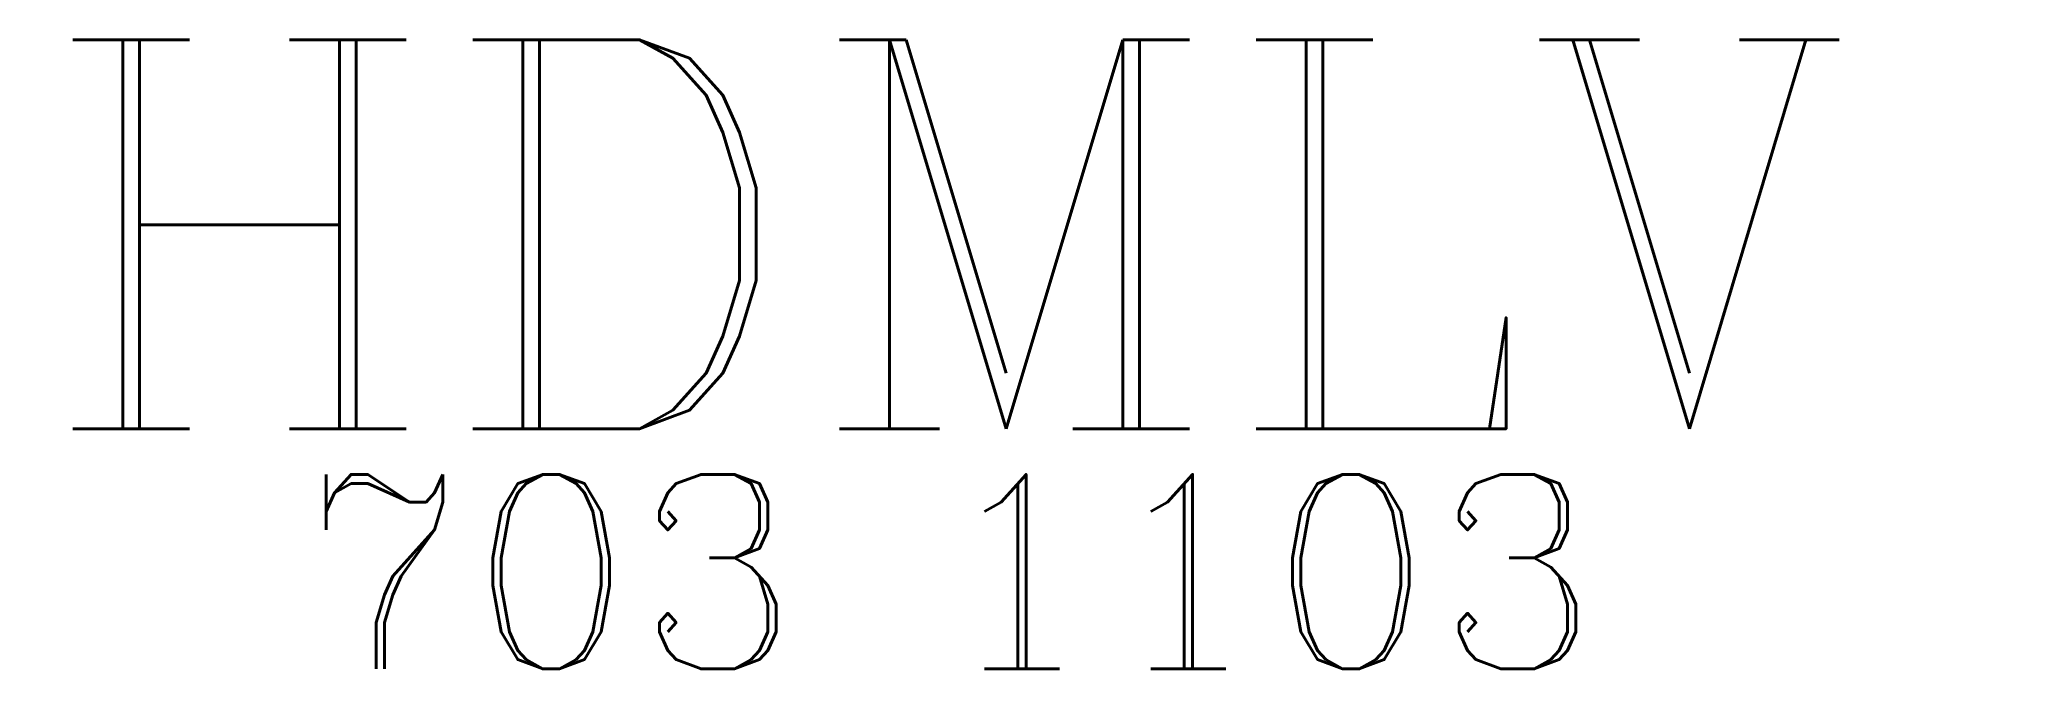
# Model space of a CAD drawing. Header units: inches. Extents: x -48 to 56, y -10 to 23.
import ezdxf

# ---------------------------------------------------------------- set-up
doc = ezdxf.new("R2010")
doc.units = ezdxf.units.IN
doc.header["$LTSCALE"] = 48
doc.header["$MEASUREMENT"] = 0
doc.styles.add('FSL12-1', font='complex.shx')

msp = doc.modelspace()

# ---------------------------------------------------------------- wipeouts: each hides what was drawn before it
msp.add_wipeout([(-47.97, 22.98), (55.9, 22.98), (55.9, -10.19), (-47.97, -10.19)])

# ---------------------------------------------------------------- next in the draw order: texts
at = {"linetype": 'Continuous', "attachment_point": 1, "style": 'FSL12-1'}
for s, insert, char_height, width in [('HDMLV', (-47.97, 22.98), 20.4, 142.8), ('HDMLV', (-47.97, 22.98), 20.4, 142.8), ('703 1103', (-34.25, 0.19), 10.2, 90.8437), ('703 1103', (-34.25, 0.19), 10.2, 90.8437)]:
    msp.add_mtext(s, dxfattribs=dict(at, insert=insert, char_height=char_height, width=width))

doc.saveas('drawing.dxf')
